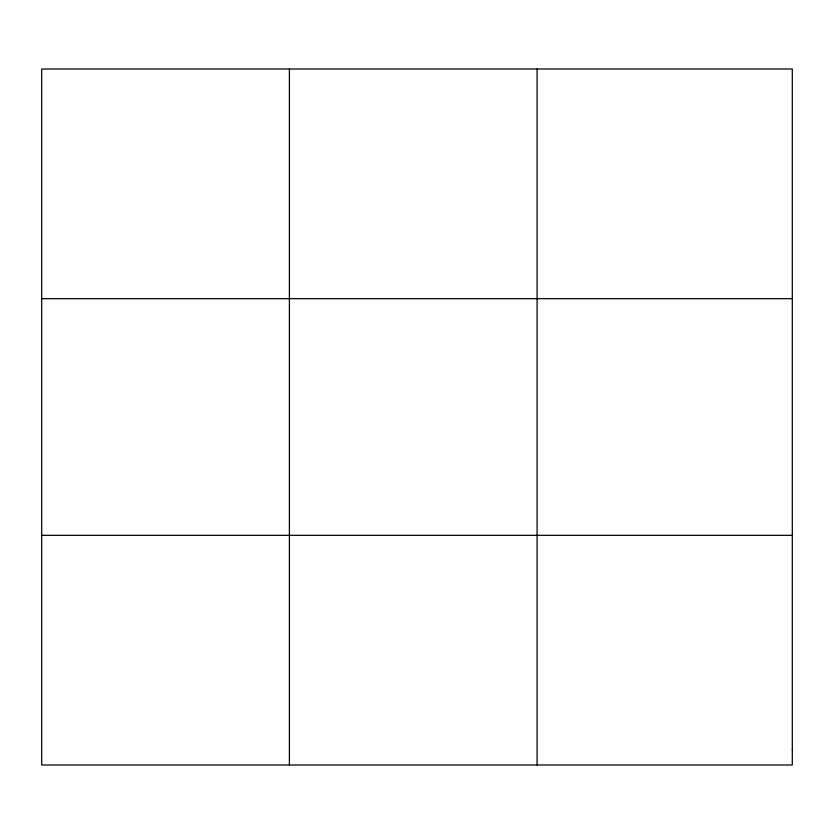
<?xml version="1.0" encoding="UTF-8"?>
<svg xmlns="http://www.w3.org/2000/svg" width="834" height="834" viewBox="0 0 834 834"><rect width="100%" height="100%" fill="white"/><g stroke="black" fill="none" stroke-linecap="round" stroke-linejoin="round"><path stroke-width="1.25" d="M289.398 764.997L289.398 69.003M537.096 764.997L537.096 69.003M41.7 298.676L792.3 298.676M41.7 535.324L792.3 535.324M792.3 749.683L792.3 764.997L41.7 764.997L41.7 69.003L792.3 69.003L792.3 749.683"/></g></svg>
